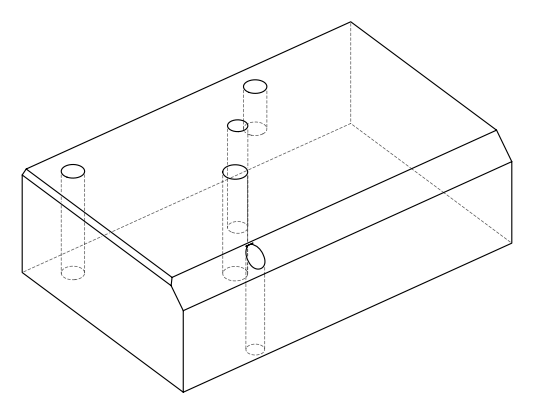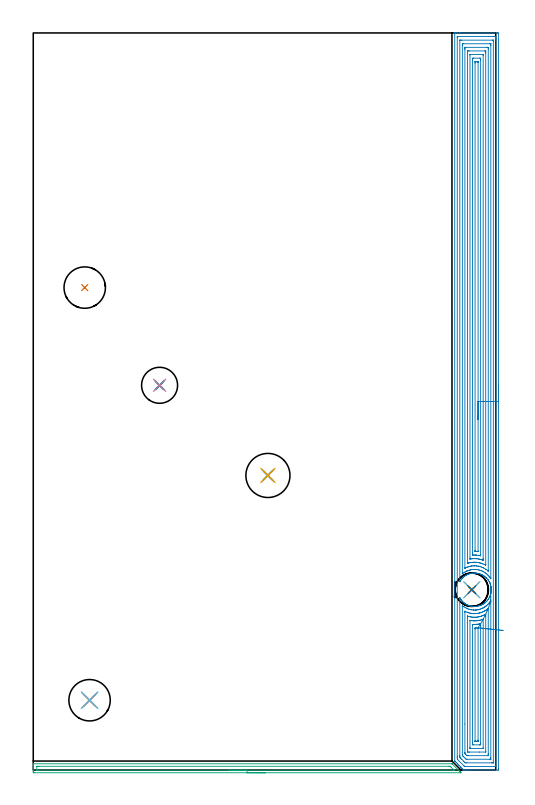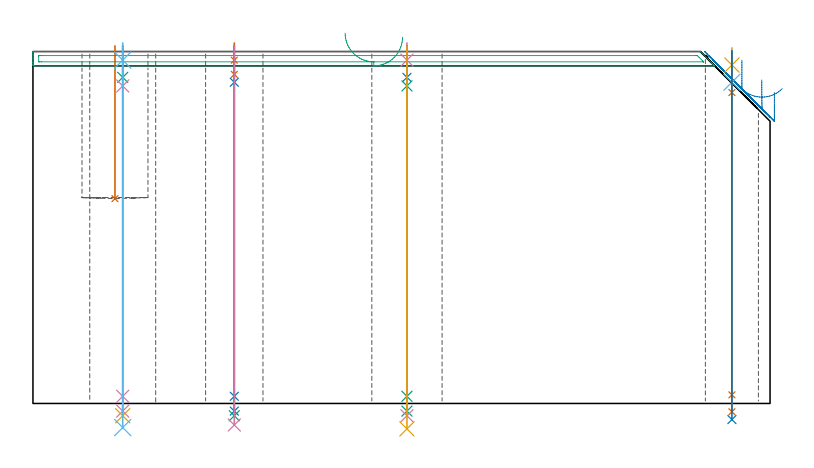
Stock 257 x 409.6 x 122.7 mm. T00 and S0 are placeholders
(PLAN: 22 operations, 17 tool changes, 39.9 min)
(1 INDEXABLE_INSERT_DRILL_BLIND_HOLE_FROM_SOLID | STEP1POCKET | NXT0302_017 | 0.21 min | 21177 mm3)
(2 AREA_MILL | FG_CHAMFER_SURFACE | UGT0205_001 | 29.41 min | 120744 mm3)
(3 AREA_MILL_1 | FG_CHAMFER_SURFACE_1 | UGT0205_001 | 3.95 min | 2937 mm3)
(4 SPOT_DRILL | STEP1HOLE | NXT0321_9005460120000 | 0.05 min | 177 mm3)
(5 SPOT_DRILL_1 | STEP1HOLE_1 | NXT0321_9005460120000 | 0.05 min | 15 mm3)
(6 SPOT_DRILL_2 | STEP1HOLE_2 | NXT0321_9005460120000 | 0.05 min | 181 mm3)
(7 SPOT_DRILL_3 | STEP1HOLE_3 | NXT0321_9005460120000 | 0.05 min | 189 mm3)
(8 DRILL_BLIND_HOLE_INTO_CENTER | STEP1HOLE | NXT0301_125 | 0.05 min | 168 mm3)
(9 GUN_DRILL_THROUGH_HOLE | STEP1HOLE | UGT0307_001 | 0.55 min | 2210 mm3)
(10 SPADE_DRILL_TO_ENLARGE_THROUGH_HOLE | STEP1HOLE | UGT0306_003 | 0.52 min | 12440 mm3)
(11 DRILL_TO_ENLARGE_THROUGH_HOLE | STEP1HOLE | UGT0301_058 | 0.54 min | 42781 mm3)
(12 DRILL_BLIND_HOLE_INTO_CENTER_1 | STEP1HOLE_1 | NXT0301_125 | 0.05 min | 50 mm3)
(13 GUN_DRILL_THROUGH_HOLE_1 | STEP1HOLE_1 | UGT0307_002 | 0.58 min | 3112 mm3)
(14 SPADE_DRILL_TO_ENLARGE_THROUGH_HOLE_1 | STEP1HOLE_1 | UGT0306_009 | 0.52 min | 26983 mm3)
(15 DRILL_BLIND_HOLE_INTO_CENTER_2 | STEP1HOLE_2 | NXT0301_125 | 0.05 min | 170 mm3)
(16 GUN_DRILL_THROUGH_HOLE_2 | STEP1HOLE_2 | UGT0307_001 | 0.55 min | 2204 mm3)
(17 SPADE_DRILL_TO_ENLARGE_THROUGH_HOLE_2 | STEP1HOLE_2 | UGT0306_003 | 0.52 min | 12460 mm3)
(18 DRILL_TO_ENLARGE_THROUGH_HOLE_1 | STEP1HOLE_2 | UGT0301_055 | 0.53 min | 35906 mm3)
(19 DRILL_BLIND_HOLE_INTO_CENTER_3 | STEP1HOLE_3 | NXT0301_024 | 0.04 min | 110 mm3)
(20 GUN_DRILL_THROUGH_HOLE_3 | STEP1HOLE_3 | UGT0307_001 | 0.55 min | 2221 mm3)
(21 SPADE_DRILL_TO_ENLARGE_THROUGH_HOLE_3 | STEP1HOLE_3 | UGT0306_003 | 0.52 min | 12501 mm3)
(22 DRILL_TO_ENLARGE_THROUGH_HOLE_2 | STEP1HOLE_3 | UGT0301_007 | 0.53 min | 23482 mm3)
(TOOL NXT0302_017 | Index. Insert Drill 23mm [880-D2300L25-05] | D23 PA176 FL115 Z2)
(TOOL UGT0205_001 | Chamfer Mill 20 x 3 x 45 deg. | D20 FL50 Z2)
(TOOL NXT0321_9005460120000 | NC Spot Drill, 142deg, 12mm, Carbide, Uncoated | D12 PA142 FL30 Z2)
(TOOL NXT0301_125 | Carbide Drill 6mm [861.1-0600-018A1-GP GC34] | D6 PA150 FL18.7 Z2)
(TOOL UGT0307_001 | Gun Drill 5 mm | D5 PA130 FL24 Z1)
(TOOL UGT0306_003 | Spade Drill 12.5mm | D12.5 PA132 FL10 Z2)
(TOOL UGT0301_058 | Twist Drill 24.5 mm | D24.5 PA118 FL160 Z2)
(TOOL UGT0307_002 | Gun Drill 6 mm | D6 PA130 FL24 Z1)
(TOOL UGT0306_009 | Spade Drill 18.5mm | D18.5 PA132 FL10 Z2)
(TOOL UGT0301_055 | Twist Drill 23 mm | D23 PA118 FL155 Z2)
(TOOL NXT0301_024 | Carbide Drill 5.3mm [860.1-0530-027A1-MM 2214] | D5.3 PA140 FL44 Z2)
(TOOL UGT0301_007 | Twist Drill 20 mm | D20 PA118 FL140 Z2)
(OP 1 INDEXABLE_INSERT_DRILL_BLIND_HOLE_FROM_SOLID)
G17 G21 G94 G90
T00 M6
G54
G17 G0 G90 X28.6 Y268.1 S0 M3
G43 Z132.7 H1
G94 G81 G98 Z71.4 F250. R124.7
G80
M5
M2
(OP 2 AREA_MILL)
G17 G21 G94 G90
T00 M6
G54
G17 G0 G90 X258.5 Y214.8 S1061 M3
G43 Z132.7 H0
Z108.4
G94 G1 Y214.762 Z107.528 F250.
Y214.648 Z106.664
Y214.459 Z105.812
Y214.197 Z104.98
Y213.863 Z104.174
Y213.46 Z103.4
Y212.992 Z102.664
Y212.46 Z101.972
Y211.871 Z101.329
Y211.228 Z100.74
Y210.536 Z100.209
Y209.8 Z99.74
Y209.026 Z99.337
Y208.22 Z99.003
Y207.388 Z98.741
Y206.537 Z98.552
Y205.672 Z98.438
Y204.8 Z98.4
Y0.621
X258.496 Y0.302 Z98.402
X258.492 Y0.01 Z98.406
X258.196 Y0. Z98.702
X242.789 Z114.106
X241.355 Z115.541
X241.008 Z115.888
X240.314 Z116.586
X239.53 Z117.37
X239.227 Y0.005 Z117.672
X239.206 Y0.006 Z117.693
X239.178 Y0.025 Z117.72
X239.067 Y0.132 Z117.832
X238.502 Y0.698 Z118.398
X238.337 Y0.861 Z118.56
X238.28 Y0.919 Z118.618
X237.621 Y1.579 Z119.279
X237.447 Y1.752 Z119.45
X237.387 Y1.812 Z119.511
X236.741 Y2.459 Z120.159
X236.556 Y2.642 Z120.34
X235.86 Y3.34 Z121.04
X235.666 Y3.532 Z121.23
X235.005 Y4.195 Z121.895
X234.311 Y4.888 Z122.587
X234.225 Y4.977 Z122.67
X234.204 Y5.005 Z122.689
X234.2 Y5.089 Z122.7
Y409.426
X234.203 Y409.59 Z122.688
X234.249 Y409.592 Z122.643
X234.649 Y409.6 Z122.25
X234.972 Z121.928
X235.666 Z121.229
X236.904 Z119.993
X237.447 Z119.448
X238.065 Z118.83
X257.924 Z98.973
X258.198 Y409.598 Z98.699
X258.492 Y409.59 Z98.406
X258.499 Y409.295 Z98.399
X258.5 Y204.8 Z98.4
X257.086 Z99.814
X257.085 Y2.304 Z99.815
X257.083 Y2.2 Z99.817
X257.078 Y2.01 Z99.822
X257.034 Y2.008 Z99.866
X256.549 Y2.001 Z100.351
X240.524 Y2. Z116.376
X240.118 Y2.003 Z116.782
X239.711 Y2.008 Z117.189
X239.659 Y2.01 Z117.241
X239.629 Y2.033 Z117.271
X239.573 Y2.083 Z117.327
X239.462 Y2.19 Z117.438
X239.242 Y2.408 Z117.658
X235.666 Y5.985 Z121.234
X235.618 Y6.876 Z121.282
X235.616 Y6.926 Z121.284
X235.614 Y7.769 Z121.286
X235.615 Y407.296 Z121.285
X235.617 Y407.4 Z121.283
X235.622 Y407.59 Z121.278
X235.666 Y407.592 Z121.234
X236.151 Y407.599 Z120.749
X256.144 Z100.756
X256.63 Y407.597 Z100.27
X257.034 Y407.59 Z99.866
X257.079 Y407.192 Z99.821
X257.082 Y407.144 Z99.818
X257.086 Y406.298 Z99.814
Y406.246
Y204.8
X255.671 Z101.229
Y4.195
X255.67 Y4.09 Z101.23
X255.667 Y4.039 Z101.233
X255.665 Y4.019 Z101.235
X255.641 Y4.01 Z101.259
X255.445 Y4.002 Z101.455
X255.253 Y4.001 Z101.647
X254.557 Y4. Z102.343
X241.008 Z115.892
X240.308 Y4.004 Z116.592
X240.118 Y4.01 Z116.782
X239.916 Y4.195 Z116.984
X239.227 Y4.873 Z117.673
X238.117 Y5.982 Z118.783
X237.447 Y6.655 Z119.453
X237.231 Y6.876 Z119.669
X237.035 Y7.091 Z119.865
X237.032 Y7.292 Z119.868
X237.03 Y7.769 Z119.87
X237.029 Y8.189 Z119.871
Y95.373
X237.034 Y95.71 Z119.866
X237.035 Y95.741 Z119.865
X237.048 Y95.721 Z119.852
X237.246 Y95.389 Z119.654
X237.495 Y95.004 Z119.405
X237.757 Y94.628 Z119.143
X237.858 Y94.496 Z119.042
X238.243 Y94.044 Z118.657
X238.646 Y93.603 Z118.254
X239.082 Y93.209 Z117.818
X239.53 Y92.833 Z117.37
X239.692 Y92.71 Z117.208
X240.051 Y92.464 Z116.849
X240.417 Y92.232 Z116.483
X240.795 Y92.017 Z116.105
X241.18 Y91.817 Z115.72
X241.304 Y91.76 Z115.596
X241.744 Y91.574 Z115.156
X242.19 Y91.408 Z114.71
X242.632 Y91.268 Z114.268
X243.077 Y91.152 Z113.823
X243.519 Y91.059 Z113.381
X243.963 Y90.991 Z112.937
X244.577 Y90.923 Z112.323
X244.85 Y90.908 Z112.05
X245.293 Y90.907 Z111.607
X245.737 Y90.919 Z111.163
X245.823 Y90.923 Z111.077
X246.623 Y91.022 Z110.277
X247.068 Y91.097 Z109.832
X247.51 Y91.2 Z109.39
X247.955 Y91.326 Z108.945
X248.396 Y91.475 Z108.504
X248.811 Y91.638 Z108.089
X249.221 Y91.817 Z107.679
X249.283 Y91.847 Z107.617
X249.73 Y92.086 Z107.169
X250.081 Y92.296 Z106.819
X250.17 Y92.349 Z106.73
X250.705 Y92.71 Z106.192
X250.802 Y92.786 Z106.094
X251.022 Y92.956 Z105.878
X251.056 Y92.983 Z105.843
X251.408 Y93.286 Z105.489
X251.692 Y93.547 Z105.208
X251.752 Y93.603 Z105.148
X251.943 Y93.801 Z104.957
X252.247 Y94.144 Z104.652
X252.538 Y94.496 Z104.359
X252.828 Y94.891 Z104.068
X252.924 Y95.041 Z103.971
X253.15 Y95.389 Z103.747
X253.4 Y95.833 Z103.498
X253.63 Y96.282 Z103.269
X253.656 Y96.338 Z103.243
X253.716 Y96.466 Z103.183
X253.858 Y96.819 Z103.04
X253.969 Y97.126 Z102.927
X253.987 Y97.175 Z102.909
X254.065 Y97.421 Z102.833
X254.111 Y97.572 Z102.784
X254.127 Y97.621 Z102.77
X254.14 Y97.67 Z102.757
X254.212 Y97.939 Z102.686
X254.232 Y98.019 Z102.663
X254.245 Y98.069 Z102.651
X254.339 Y98.514 Z102.559
X254.394 Y98.864 Z102.503
X254.401 Y98.913 Z102.494
X254.41 Y98.962 Z102.487
X254.437 Y99.209 Z102.46
X254.459 Y99.408 Z102.438
X254.485 Y99.855 Z102.408
X254.484 Y99.968 Z102.404
X254.487 Y100.018 Z102.405
X254.49 Y100.223 Z102.402
Y100.32 Z102.404
X254.483 Y100.453 Z102.405
X254.478 Y100.683 Z102.419
X254.476 Y100.748 Z102.421
X254.438 Y101.195 Z102.459
X254.384 Y101.594 Z102.51
X254.379 Y101.641 Z102.518
X254.369 Y101.699 Z102.53
X254.363 Y101.733 Z102.536
X254.327 Y101.925 Z102.57
X254.297 Y102.089 Z102.6
X254.202 Y102.487 Z102.691
X254.192 Y102.534 Z102.703
X254.148 Y102.695 Z102.751
X254.14 Y102.722 Z102.759
X254.077 Y102.934 Z102.818
X254.064 Y102.983 Z102.832
X253.956 Y103.304 Z102.943
X253.914 Y103.427 Z102.985
X253.716 Y103.931 Z103.183
X253.552 Y104.274 Z103.344
X253.531 Y104.321 Z103.366
X253.29 Y104.771 Z103.61
X253.027 Y105.213 Z103.872
X252.936 Y105.351 Z103.964
X252.829 Y105.513 Z104.069
X252.753 Y105.615 Z104.143
X252.618 Y105.802 Z104.282
X252.609 Y105.814 Z104.29
X252.377 Y106.107 Z104.52
X251.942 Y106.598 Z104.956
X251.794 Y106.751 Z105.104
X251.743 Y106.803 Z105.154
X251.538 Y107. Z105.359
X251.056 Y107.416 Z105.843
X250.743 Y107.661 Z106.157
X250.422 Y107.893 Z106.477
X250.356 Y107.935 Z106.541
X250.169 Y108.055 Z106.729
X250.124 Y108.082 Z106.775
X249.911 Y108.207 Z106.986
X249.762 Y108.295 Z107.138
X249.731 Y108.314 Z107.169
X249.283 Y108.551 Z107.617
X249.026 Y108.673 Z107.874
X248.766 Y108.786 Z108.134
X248.396 Y108.926 Z108.504
X247.955 Y109.074 Z108.945
X247.51 Y109.2 Z109.39
X247.068 Y109.303 Z109.832
X246.623 Y109.383 Z110.277
X246.181 Y109.441 Z110.719
X245.737 Y109.477 Z111.163
X245.293 Y109.493 Z111.607
X244.85 Y109.487 Z112.05
X244.406 Y109.46 Z112.494
X243.963 Y109.411 Z112.937
X243.519 Y109.341 Z113.381
X243.077 Y109.248 Z113.823
X242.632 Y109.132 Z114.268
X242.19 Y108.991 Z114.71
X241.635 Y108.786 Z115.265
X241.304 Y108.637 Z115.596
X240.857 Y108.414 Z116.043
X240.417 Y108.167 Z116.483
X239.979 Y107.893 Z116.921
X239.53 Y107.564 Z117.37
X239.191 Y107.289 Z117.709
X238.86 Y107. Z118.04
X238.644 Y106.791 Z118.256
X238.326 Y106.455 Z118.574
X238.021 Y106.107 Z118.879
X237.757 Y105.768 Z119.143
X237.375 Y105.214 Z119.525
X237.114 Y104.778 Z119.786
X237.049 Y104.673 Z119.851
X237.035 Y104.652 Z119.865
X237.033 Y104.69 Z119.867
X237.03 Y104.837 Z119.87
X237.028 Y105.168 Z119.872
X237.029 Y405.405 Z119.871
X237.03 Y405.51 Z119.87
X237.033 Y405.561 Z119.867
X237.035 Y405.581 Z119.865
X237.059 Y405.59 Z119.841
X237.255 Y405.598 Z119.645
X237.447 Y405.599 Z119.453
X238.143 Y405.6 Z118.757
X255.253 Y405.599 Z101.647
X255.448 Y405.596 Z101.452
X255.577 Y405.591 Z101.323
X255.665 Y405.586 Z101.235
X255.667 Y405.544 Z101.233
X255.669 Y405.405 Z101.231
X255.671 Y404.986 Z101.229
Y204.8
X254.257 Z102.643
Y106.955
X254.252 Y106.348 Z102.648
X254.251 Y106.292 Z102.649
X254.21 Y106.347 Z102.69
X254.103 Y106.508 Z102.797
X253.967 Y106.709 Z102.933
X253.8 Y106.955 Z103.1
X253.473 Y107.392 Z103.427
X253.091 Y107.848 Z103.809
X252.582 Y108.402 Z104.318
X252.223 Y108.742 Z104.677
X251.692 Y109.193 Z105.208
X251.105 Y109.636 Z105.795
X250.802 Y109.835 Z106.098
X250.292 Y110.148 Z106.608
X249.911 Y110.345 Z106.989
X249.55 Y110.529 Z107.35
X249.021 Y110.75 Z107.879
X248.665 Y110.886 Z108.235
X248.131 Y111.054 Z108.769
X247.419 Y111.243 Z109.481
X247.24 Y111.278 Z109.66
X246.384 Y111.423 Z110.516
X246.345 Y111.428 Z110.555
X245.46 Y111.484 Z111.44
X245.396 Y111.487 Z111.504
X244.569 Y111.469 Z112.331
X244.525 Y111.467 Z112.375
X244.016 Y111.423 Z112.884
X243.718 Y111.383 Z113.182
X243.679 Y111.377 Z113.221
X242.971 Y111.24 Z113.929
X242.789 Y111.197 Z114.111
X242.265 Y111.055 Z114.635
X241.898 Y110.938 Z115.002
X241.599 Y110.83 Z115.301
X241.008 Y110.6 Z115.892
X240.958 Y110.579 Z115.942
X240.848 Y110.529 Z116.052
X240.367 Y110.279 Z116.533
X240.118 Y110.141 Z116.782
X239.799 Y109.956 Z117.101
X239.285 Y109.636 Z117.615
X238.45 Y109.023 Z118.45
X238.444 Y109.528 Z118.456
X238.443 Y109.636 Z118.457
Y402.724
X238.445 Y403.51 Z118.455
X238.447 Y403.563 Z118.453
X238.449 Y403.585 Z118.451
X238.465 Y403.59 Z118.435
X238.573 Y403.594 Z118.327
X238.791 Y403.598 Z118.109
X239.227 Y403.6 Z117.673
X253.473 Z103.427
X253.916 Y403.598 Z102.984
X254.129 Y403.595 Z102.771
X254.234 Y403.59 Z102.666
X254.251 Y403.587 Z102.649
X254.253 Y403.57 Z102.647
X254.255 Y403.531 Z102.645
X254.257 Y402.83 Z102.643
Y402.724
Y204.8
X252.843 Z104.057
Y110.899
X252.842 Y110.725 Z104.058
X252.839 Y110.586 Z104.061
X252.838 Y110.572 Z104.062
X252.837 Y110.571 Z104.063
X252.819 Y110.583 Z104.081
X251.751 Y111.423 Z105.149
X251.692 Y111.463 Z105.208
X251.57 Y111.545 Z105.33
X250.802 Y112.005 Z106.098
X250.221 Y112.316 Z106.679
X249.911 Y112.46 Z106.989
X249.652 Y112.576 Z107.248
X249.021 Y112.816 Z107.879
X248.286 Y113.054 Z108.614
X248.131 Y113.096 Z108.769
X247.69 Y113.21 Z109.21
X247.24 Y113.296 Z109.66
X247.136 Y113.315 Z109.764
X246.35 Y113.42 Z110.55
X246.12 Y113.441 Z110.78
X245.46 Y113.478 Z111.44
X245.191 Y113.48 Z111.709
X244.569 Y113.462 Z112.331
X244.332 Y113.448 Z112.568
X243.679 Y113.38 Z113.221
X243.529 Y113.361 Z113.371
X242.789 Y113.231 Z114.111
X242.771 Y113.227 Z114.129
X242.69 Y113.21 Z114.21
X242.066 Y113.041 Z114.834
X241.898 Y112.989 Z115.002
X241.396 Y112.82 Z115.504
X241.008 Y112.672 Z115.892
X240.755 Y112.57 Z116.145
X240.178 Y112.316 Z116.722
X240.058 Y112.26 Z116.842
X239.863 Y112.173 Z117.037
X239.861 Y112.229 Z117.039
X239.859 Y112.316 Z117.041
X239.857 Y112.578 Z117.043
Y400.305
X239.858 Y400.937 Z117.042
X239.86 Y401.196 Z117.04
X239.864 Y401.46 Z117.036
X239.876 Y401.59 Z117.024
X239.953 Y401.594 Z116.947
X240.118 Y401.597 Z116.782
X240.348 Y401.6 Z116.552
X251.922 Z104.978
X252.582 Y401.597 Z104.318
X252.819 Y401.593 Z104.081
X252.837 Y401.582 Z104.063
X252.839 Y401.573 Z104.061
X252.842 Y400.937 Z104.058
X252.843 Y400.675 Z104.057
Y204.8
X251.429 Z105.471
X251.428 Y114.368 Z105.472
X251.427 Y114.103 Z105.473
X251.424 Y113.877 Z105.476
X251.422 Y113.834 Z105.478
X251.357 Y113.863 Z105.543
X251.282 Y113.899 Z105.618
X250.71 Y114.195 Z106.19
X249.911 Y114.543 Z106.989
X249.586 Y114.67 Z107.314
X249.021 Y114.865 Z107.879
X248.628 Y114.997 Z108.272
X248.131 Y115.127 Z108.769
X247.958 Y115.17 Z108.942
X247.24 Y115.302 Z109.66
X246.88 Y115.359 Z110.02
X246.35 Y115.422 Z110.55
X245.916 Y115.455 Z110.984
X245.46 Y115.478 Z111.44
X244.983 Y115.475 Z111.917
X244.569 Y115.462 Z112.331
X244.136 Y115.432 Z112.764
X243.679 Y115.383 Z113.221
X243.338 Y115.339 Z113.562
X242.789 Y115.242 Z114.111
X242.585 Y115.201 Z114.315
X241.898 Y115.037 Z115.002
X241.867 Y115.029 Z115.033
X241.75 Y114.997 Z115.15
X241.538 Y114.932 Z115.362
X241.5 Y114.921 Z115.4
X241.352 Y114.878 Z115.548
X241.277 Y114.857 Z115.623
X241.275 Y114.879 Z115.625
X241.273 Y114.929 Z115.627
X241.272 Y114.997 Z115.628
X241.271 Y115.422 Z115.629
Y399.15
X241.272 Y399.465 Z115.628
X241.274 Y399.543 Z115.626
X241.277 Y399.58 Z115.623
X241.279 Y399.59 Z115.621
X241.301 Y399.592 Z115.599
X241.451 Y399.598 Z115.449
X241.898 Y399.6 Z115.002
X242.34 Z114.56
X250.802 Y399.599 Z106.098
X251.247 Y399.597 Z105.653
X251.397 Y399.59 Z105.503
X251.422 Y399.581 Z105.478
X251.424 Y399.53 Z105.476
X251.427 Y399.416 Z105.473
X251.428 Y399.15 Z105.472
X251.429 Y398.52 Z105.471
Y204.8
X250.015 Z106.885
Y117.574
X250.011 Y116.784 Z106.889
X250.008 Y116.687 Z106.892
X250.001 Y116.603 Z106.899
X249.911 Y116.632 Z106.989
X249.453 Y116.784 Z107.447
X249.021 Y116.918 Z107.879
X248.829 Y116.976 Z108.071
X248.131 Y117.15 Z108.769
X247.674 Y117.242 Z109.226
X247.24 Y117.312 Z109.66
X246.628 Y117.399 Z110.272
X246.35 Y117.424 Z110.55
X245.664 Y117.473 Z111.236
X245.46 Y117.478 Z111.44
X244.774 Y117.472 Z112.126
X244.569 Y117.462 Z112.331
X243.937 Y117.419 Z112.963
X243.679 Y117.39 Z113.221
X243.144 Y117.321 Z113.756
X242.789 Y117.267 Z114.111
X242.728 Y117.26 Z114.172
X242.696 Y117.257 Z114.204
X242.692 Y117.367 Z114.208
X242.687 Y117.574 Z114.213
X242.686 Y117.678 Z114.214
X242.685 Y117.781 Z114.215
X242.686 Y397.363 Z114.214
X242.687 Y397.465 Z114.213
X242.69 Y397.569 Z114.21
X242.692 Y397.591 Z114.208
X242.701 Y397.594 Z114.199
X242.73 Y397.597 Z114.17
X242.789 Y397.599 Z114.111
X249.676 Z107.224
X249.911 Y397.594 Z106.989
X249.989 Y397.59 Z106.911
X250.008 Y397.583 Z106.892
X250.011 Y397.535 Z106.889
X250.013 Y397.466 Z106.887
X250.014 Y397.363 Z106.886
X250.015 Y397.259 Z106.885
Y204.8
X248.6 Z108.3
Y119.465
X248.598 Y119.229 Z108.302
X248.596 Y119.112 Z108.304
X248.594 Y119.091 Z108.306
X248.569 Y119.09 Z108.331
X248.494 Y119.1 Z108.406
X248.131 Y119.169 Z108.769
X247.398 Y119.306 Z109.502
X247.24 Y119.327 Z109.66
X246.381 Y119.433 Z110.519
X246.35 Y119.436 Z110.55
X245.898 Y119.465 Z111.002
X245.46 Y119.486 Z111.44
X245.437 Y119.487 Z111.463
X244.562 Y119.472 Z112.338
X244.434 Y119.465 Z112.466
X244.271 Y119.463 Z112.629
X244.107 Y119.465 Z112.793
X244.104 Y119.619 Z112.796
X244.101 Y119.935 Z112.799
X244.1 Y120.358 Z112.8
Y120.83
Y394.26
Y394.682
X244.103 Y395.15 Z112.797
X244.107 Y395.576 Z112.793
X244.546 Y395.599 Z112.354
X244.569 Z112.331
X248.131 Z108.769
X248.593 Y395.576 Z108.307
X248.598 Y395.107 Z108.302
X248.6 Y394.682 Z108.3
Y394.211
Y204.8
X247.186 Z109.714
Y121.726
X247.184 Y121.516 Z109.716
X247.182 Y121.412 Z109.718
X247.18 Y121.367 Z109.72
X247.134 Y121.359 Z109.766
X246.35 Y121.431 Z110.55
X246.154 Y121.448 Z110.746
X245.624 Y121.482 Z111.276
X245.57 Y121.488 Z111.33
X245.532 Y121.495 Z111.368
X245.52 Y121.501 Z111.38
X245.519 Y121.519 Z111.381
X245.516 Y121.709 Z111.384
X245.514 Y122.091 Z111.386
Y122.145
Y392.895
X245.515 Y393.315 Z111.385
X245.518 Y393.524 Z111.382
X245.521 Y393.575 Z111.379
X245.523 Y393.59 Z111.377
X245.548 Y393.593 Z111.352
X245.649 Y393.598 Z111.251
X246.35 Y393.6 Z110.55
X246.538 Z110.362
X247.101 Y393.594 Z109.799
X247.167 Y393.59 Z109.733
X247.18 Y393.587 Z109.72
X247.182 Y393.57 Z109.718
X247.184 Y393.523 Z109.716
X247.186 Y393.332 Z109.714
Y204.8
Y203.928 Z109.752
Y203.064 Z109.866
Y202.212 Z110.054
Y201.38 Z110.317
Y200.574 Z110.651
Y199.8 Z111.053
Y199.064 Z111.522
Y198.372 Z112.053
Y197.729 Z112.643
Y197.14 Z113.286
Y196.609 Z113.978
Y196.14 Z114.714
Y195.737 Z115.488
Y195.403 Z116.294
Y195.141 Z117.126
Y194.952 Z117.977
Y194.838 Z118.842
Y194.8 Z119.714
G0 Z132.7
X254.115 Y103.916
Z112.786
G1 Y103.89 Z111.914
X254.116 Y103.788 Z111.048
X254.119 Y103.611 Z110.194
X254.122 Y103.36 Z109.358
X254.127 Y103.038 Z108.548
X254.132 Y102.646 Z107.768
X254.138 Y102.187 Z107.026
X254.146 Y101.666 Z106.327
X254.154 Y101.085 Z105.676
X254.162 Y100.45 Z105.077
X254.172 Y99.766 Z104.537
X254.182 Y99.036 Z104.058
X254.192 Y98.268 Z103.645
X254.204 Y97.467 Z103.3
X254.215 Y96.639 Z103.026
X254.227 Y95.79 Z102.825
X254.239 Y94.927 Z102.699
X254.251 Y94.056 Z102.649
X254.256 Y93.659 Z102.644
X254.257 Y93.551 Z102.643
Y6.876
X254.255 Y6.09 Z102.645
X254.253 Y6.037 Z102.647
X254.251 Y6.015 Z102.649
X254.235 Y6.01 Z102.665
X254.127 Y6.006 Z102.773
X253.909 Y6.002 Z102.991
X253.473 Y6. Z103.427
X240.99 Z115.91
X240.556 Y6.01 Z116.344
X240.118 Y6.438 Z116.782
X239.674 Y6.876 Z117.226
X239.227 Y7.321 Z117.673
X238.78 Y7.769 Z118.12
X238.631 Y7.923 Z118.269
X238.513 Y8.048 Z118.387
X238.45 Y8.119 Z118.45
X238.443 Y8.663 Z118.457
Y90.871
X238.447 Y91.213 Z118.453
X238.45 Y91.381 Z118.45
X238.455 Y91.399 Z118.445
X238.496 Y91.37 Z118.404
X238.56 Y91.321 Z118.34
X239.137 Y90.871 Z117.763
X239.227 Y90.807 Z117.673
X239.429 Y90.668 Z117.471
X240.118 Y90.257 Z116.782
X240.63 Y89.977 Z116.27
X241.008 Y89.806 Z115.892
X241.31 Y89.674 Z115.59
X241.898 Y89.461 Z115.002
X242.637 Y89.236 Z114.263
X242.789 Y89.2 Z114.111
X243.302 Y89.084 Z113.598
X243.679 Y89.033 Z113.221
X244.425 Y88.939 Z112.475
X244.569 Y88.927 Z112.331
X244.734 Y88.918 Z112.166
X245.46 Z111.44
X245.622 Y88.92 Z111.278
X245.978 Y88.945 Z110.922
X246.35 Y88.983 Z110.55
X246.44 Y88.993 Z110.46
X247.071 Y89.084 Z109.829
X247.215 Y89.109 Z109.685
X247.24 Y89.114 Z109.66
X247.928 Y89.287 Z108.972
X248.131 Y89.346 Z108.769
X248.607 Y89.5 Z108.293
X249.021 Y89.655 Z107.879
X249.251 Y89.747 Z107.649
X249.782 Y89.977 Z107.118
X249.867 Y90.022 Z107.033
X249.911 Y90.047 Z106.989
X250.434 Y90.346 Z106.466
X250.802 Y90.57 Z106.098
X250.985 Y90.687 Z105.915
X251.258 Y90.871 Z105.642
X251.506 Y91.058 Z105.394
X251.692 Y91.206 Z105.208
X251.995 Y91.46 Z104.905
X252.34 Y91.764 Z104.56
X252.582 Y91.996 Z104.318
X252.902 Y92.337 Z103.998
X253.189 Y92.658 Z103.711
X253.318 Y92.813 Z103.582
X253.473 Y93.006 Z103.427
X253.705 Y93.318 Z103.195
X253.875 Y93.551 Z103.025
X253.975 Y93.695 Z102.925
X254.076 Y93.84 Z102.824
X254.251 Y94.056 Z102.649
X252.836 Y89.822 Z104.064
X252.838 Y89.817 Z104.062
X252.842 Y89.783 Z104.058
X252.843 Y89.76 Z104.057
Y89.715
Y9.295
X252.842 Y8.663 Z104.058
X252.84 Y8.404 Z104.06
X252.836 Y8.14 Z104.064
X252.824 Y8.01 Z104.076
X252.747 Y8.006 Z104.153
X252.582 Y8.003 Z104.318
X252.352 Y8. Z104.548
X241.898 Y8.001 Z115.002
X241.667 Z115.233
X241.008 Y8.01 Z115.892
X240.338 Y8.663 Z116.562
X240.118 Y8.883 Z116.782
X239.952 Y9.054 Z116.948
X239.872 Y9.139 Z117.028
X239.864 Y9.295 Z117.036
X239.86 Y9.557 Z117.04
X239.858 Y9.817 Z117.042
X239.857 Y25.585 Z117.043
Y87.558
X239.859 Y88.19 Z117.041
X239.861 Y88.223 Z117.039
X239.862 Y88.231 Z117.038
X239.872 Y88.229 Z117.028
X239.962 Y88.19 Z116.938
X240.118 Y88.112 Z116.782
X240.272 Y88.035 Z116.628
X241.008 Y87.724 Z115.892
X241.737 Y87.458 Z115.163
X241.898 Y87.409 Z115.002
X242.279 Y87.297 Z114.621
X242.789 Y87.176 Z114.111
X242.944 Y87.141 Z113.956
X243.679 Y87.026 Z113.221
X243.99 Y86.984 Z112.91
X244.569 Y86.931 Z112.331
X244.945 Y86.919 Z111.955
X245.46 Y86.921 Z111.44
X245.82 Y86.934 Z111.08
X246.35 Y86.983 Z110.55
X246.631 Y87.015 Z110.269
X247.24 Y87.106 Z109.66
X247.402 Y87.134 Z109.498
X248.122 Y87.297 Z108.778
X248.129 Y87.298 Z108.771
X248.807 Y87.511 Z108.093
X249.021 Y87.586 Z107.879
X249.458 Y87.751 Z107.442
X249.911 Y87.943 Z106.989
X250.082 Y88.019 Z106.818
X250.436 Y88.19 Z106.464
X250.671 Y88.321 Z106.229
X250.802 Y88.397 Z106.098
X251.23 Y88.654 Z105.67
X251.692 Y88.947 Z105.208
X251.774 Y89.001 Z105.126
X251.895 Y89.084 Z105.005
X252.284 Y89.383 Z104.616
X252.582 Y89.623 Z104.318
X252.776 Y89.782 Z104.124
X252.809 Y89.808 Z104.091
X252.829 Y89.821 Z104.071
X252.836 Y89.822 Z104.064
X251.422 Y86.569 Z105.478
X251.425 Y86.403 Z105.475
X251.427 Y86.22 Z105.473
X251.429 Y85.774 Z105.471
Y85.509
Y10.45
X251.428 Y10.135 Z105.472
X251.426 Y10.057 Z105.474
X251.423 Y10.02 Z105.477
X251.421 Y10.01 Z105.479
X251.399 Y10.008 Z105.501
X251.249 Y10.002 Z105.651
X247.91 Y10. Z108.99
X242.346 Y10.001 Z114.554
X241.898 Y10.005 Z115.002
X241.447 Y10.01 Z115.453
X241.363 Y10.093 Z115.537
X241.278 Y10.179 Z115.622
X241.276 Y10.45 Z115.624
X241.272 Y11.079 Z115.628
X241.271 Y84.616 Z115.629
X241.273 Y85.243 Z115.627
X241.277 Y85.509 Z115.623
X241.278 Y85.544 Z115.622
X241.315 Y85.539 Z115.585
X241.33 Y85.536 Z115.57
X241.412 Y85.509 Z115.488
X241.898 Y85.369 Z115.002
X242.092 Y85.315 Z114.808
X242.789 Y85.159 Z114.111
X243.213 Y85.084 Z113.687
X243.679 Y85.019 Z113.221
X244.231 Y84.956 Z112.669
X244.569 Y84.93 Z112.331
X245.159 Y84.918 Z111.741
X245.46 Y84.921 Z111.44
X246.019 Y84.948 Z110.881
X246.35 Y84.979 Z110.55
X246.824 Y85.033 Z110.076
X247.24 Y85.096 Z109.66
X247.595 Y85.154 Z109.305
X248.131 Y85.276 Z108.769
X248.317 Y85.322 Z108.583
X248.977 Y85.509 Z107.923
X249.011 Y85.52 Z107.889
X249.021 Y85.523 Z107.879
X249.664 Y85.758 Z107.236
X249.911 Y85.855 Z106.989
X250.294 Y86.019 Z106.606
X250.802 Y86.255 Z106.098
X250.901 Y86.303 Z105.999
X251.258 Y86.492 Z105.642
X251.422 Y86.569 Z105.478
X250.009 Y83.793 Z106.891
X250.011 Y83.783 Z106.889
X250.013 Y83.757 Z106.887
X250.014 Y83.722 Z106.886
X250.015 Y83.619 Z106.885
X250.014 Y12.237 Z106.886
X250.013 Y12.135 Z106.887
X250.01 Y12.031 Z106.89
X250.008 Y12.009 Z106.892
X249.999 Y12.006 Z106.901
X249.97 Y12.003 Z106.93
X249.911 Y12.001 Z106.989
X243.024 Z113.876
X242.789 Y12.006 Z114.111
X242.711 Y12.01 Z114.189
X242.692 Y12.017 Z114.208
X242.689 Y12.065 Z114.211
X242.687 Y12.134 Z114.213
X242.686 Y12.237 Z114.214
X242.685 Y12.341 Z114.215
X242.686 Y82.932 Z114.214
X242.688 Y83.036 Z114.212
X242.691 Y83.104 Z114.209
X242.695 Y83.141 Z114.205
X242.709 Z114.191
X242.789 Y83.132 Z114.111
X243.477 Y83.031 Z113.423
X243.679 Y83.009 Z113.221
X244.469 Y82.929 Z112.431
X244.569 Y82.926 Z112.331
X245.375 Y82.914 Z111.525
X245.46 Y82.917 Z111.44
X246.222 Y82.957 Z110.678
X246.35 Y82.97 Z110.55
X247.02 Y83.049 Z109.88
X247.24 Y83.083 Z109.66
X247.788 Y83.172 Z109.112
X248.131 Y83.25 Z108.769
X248.509 Y83.342 Z108.391
X249.021 Y83.485 Z107.879
X249.203 Y83.539 Z107.697
X249.762 Y83.722 Z107.138
X249.873 Y83.761 Z107.027
X249.911 Y83.772 Z106.989
X249.992 Y83.793 Z106.908
X250.009 Z106.891
X248.594 Y81.313 Z108.306
X248.596 Y81.199 Z108.304
X248.598 Y81.042 Z108.302
X248.6 Y80.57 Z108.3
Y80.148
Y15.34
Y14.918
X248.597 Y14.449 Z108.303
X248.593 Y14.024 Z108.307
X248.154 Y14.001 Z108.746
X248.131 Z108.769
X244.569 Z112.331
X244.107 Y14.024 Z112.793
X244.102 Y14.493 Z112.798
X244.1 Y14.918 Z112.8
Y15.389
Y80.619
X244.101 Y80.777 Z112.799
X244.104 Y80.902 Z112.796
X244.106 Y80.936 Z112.794
X244.119 Y80.945 Z112.781
X244.17 Y80.944 Z112.73
X244.569 Y80.93 Z112.331
X245.333 Y80.914 Z111.567
X245.46 Y80.915 Z111.44
X245.582 Y80.919 Z111.318
X246.35 Y80.964 Z110.55
X246.422 Y80.969 Z110.478
X247.055 Y81.042 Z109.845
X247.219 Y81.063 Z109.681
X247.24 Y81.066 Z109.66
X247.984 Y81.189 Z108.916
X248.131 Y81.217 Z108.769
X248.594 Y81.313 Z108.306
X247.18 Y79.038 Z109.72
X247.182 Y79.023 Z109.718
X247.184 Y78.978 Z109.716
X247.186 Y78.79 Z109.714
Y16.705
X247.185 Y16.285 Z109.715
X247.182 Y16.076 Z109.718
X247.179 Y16.025 Z109.721
X247.177 Y16.01 Z109.723
X247.152 Y16.007 Z109.748
X247.051 Y16.002 Z109.849
X246.35 Y16. Z110.55
X246.162 Z110.738
X245.599 Y16.006 Z111.301
X245.533 Y16.01 Z111.367
X245.52 Y16.013 Z111.38
X245.518 Y16.03 Z111.382
X245.516 Y16.076 Z111.384
X245.514 Y16.268 Z111.386
Y78.361
X245.517 Y78.78 Z111.383
X245.519 Y78.884 Z111.381
X245.52 Y78.902 Z111.38
X245.549 Y78.907 Z111.351
X245.611 Y78.914 Z111.289
X245.786 Y78.927 Z111.114
X246.35 Y78.967 Z110.55
X246.616 Y78.988 Z110.284
X247.111 Y79.037 Z109.789
X247.168 Y79.039 Z109.732
X247.18 Y79.038 Z109.72
X247.821 Y78.972 Z109.133
X248.511 Y78.9 Z108.603
X249.244 Y78.824 Z108.137
X250.015 Y78.744 Z107.736
X250.817 Y78.661 Z107.404
X251.646 Y78.575 Z107.144
X252.493 Y78.487 Z106.958
X253.354 Y78.398 Z106.846
X254.221 Y78.308 Z106.81
X255.088 Y78.218 Z106.851
X255.948 Y78.129 Z106.967
X256.794 Y78.041 Z107.158
X257.621 Y77.955 Z107.423
X258.422 Y77.872 Z107.759
X259.191 Y77.792 Z108.163
X259.921 Y77.717 Z108.634
X260.608 Y77.645 Z109.167
X261.246 Y77.579 Z109.758
G0 Z132.7
M5
M2
(OP 3 AREA_MILL_1)
G17 G21 G94 G90
T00 M6
G54
G17 G0 G90 X128.85 Y-1.5 S1061 M3
G43 Z132.7 H0
Z127.7
G94 G1 X128.812 Z126.828 F250.
X128.698 Z125.963
X128.509 Z125.112
X128.247 Z124.28
X127.913 Z123.474
X127.51 Z122.7
X127.042 Z121.964
X126.51 Z121.272
X125.921 Z120.629
X125.278 Z120.04
X124.586 Z119.508
X123.85 Z119.04
X123.076 Z118.637
X122.27 Z118.303
X121.438 Z118.041
X120.586 Z117.852
X119.722 Z117.738
X118.85 Z117.7
X0.605
X0.281 Y-1.497 Z117.701
X0.01 Y-1.493 Z117.703
X0. Y-1.18 Z118.015
Y-0.899 Z118.296
Y-0.308 Z118.887
Y1.126 Z120.322
Y2.308 Z121.503
Y3.273 Z122.472
X0.004 Y3.389 Z122.581
X0.01 Y3.498 Z122.688
X0.159 Y3.5 Z122.7
X232.633
X232.695 Y3.495 Z122.69
X232.726 Y3.472 Z122.668
X232.871 Y3.329 Z122.529
X236.51 Y-0.308 Z118.888
X236.649 Y-0.448 Z118.75
X236.802 Y-0.601 Z118.597
X236.946 Y-0.744 Z118.451
X237.095 Y-0.894 Z118.304
X237.228 Y-1.027 Z118.17
X237.383 Y-1.18 Z118.015
X237.541 Y-1.341 Z117.857
X237.689 Y-1.492 Z117.706
X237.641 Y-1.496 Z117.704
X237.541 Y-1.5 Z117.7
X118.85
Y-0.086 Z119.114
X3.055
X2.39 Y-0.084 Z119.116
X2.159 Y-0.082 Z119.118
X2.047 Y-0.079 Z119.121
X2.009 Y-0.069 Z119.131
X2.007 Y-0.048 Z119.152
X2.002 Y0.071 Z119.271
X2. Y1.817 Z121.017
X2.002 Y1.944 Z121.144
X2.007 Y2.045 Z121.245
X2.01 Y2.074 Z121.274
X2.02 Y2.079 Z121.279
X2.058 Y2.081 Z121.281
X2.39 Y2.085 Z121.285
X2.618
X3.282 Y2.086 Z121.286
X231.076 Y2.085 Z121.285
X231.408 Y2.084 Z121.284
X231.574 Y2.081 Z121.281
X231.652 Y2.079 Z121.279
X231.741 Y2. Z121.2
X232.313 Y1.436 Z120.636
X233.525 Y0.225 Z119.425
X233.793 Y-0.045 Z119.155
X233.822 Y-0.078 Z119.122
X233.824 Y-0.082 Z119.118
X233.823 Y-0.083 Z119.117
X233.801 Y-0.085 Z119.115
X233.709 Y-0.086 Z119.114
X233.525
X118.85
X117.978 Z119.152
X117.114 Z119.266
X116.262 Z119.455
X115.43 Z119.717
X114.624 Z120.051
X113.85 Z120.454
X113.114 Z120.923
X112.422 Z121.454
X111.779 Z122.043
X111.19 Z122.686
X110.658 Z123.378
X110.19 Z124.114
X109.787 Z124.888
X109.453 Z125.694
X109.191 Z126.526
X109.002 Z127.378
X108.888 Z128.243
X108.85 Z129.114
G0 Z132.7
M5
M2
(OP 4 SPOT_DRILL)
G17 G21 G94 G90
T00 M6
G54
G17 G0 G90 X130.4 Y163.7 S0 M3
G43 Z132.7 H0
G94 G81 G98 Z119.7 F250. R125.7
G80
M5
M2
(OP 5 SPOT_DRILL_1)
G17 G21 G94 G90
T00 M6
G54
G17 G0 G90 X243.7 Y100.2 S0 M3
G43 Z132.7 H0
G94 G81 G98 Z118. F250. R124.
G80
M5
M2
(OP 6 SPOT_DRILL_2)
G17 G21 G94 G90
T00 M6
G54
G17 G0 G90 X31.3 Y38.8 S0 M3
G43 Z132.7 H0
G94 G81 G98 Z119.7 F250. R125.7
G80
M5
M2
(OP 7 SPOT_DRILL_3)
G17 G21 G94 G90
T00 M6
G54
G17 G0 G90 X70.2 Y213.8 S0 M3
G43 Z132.7 H0
G94 G81 G98 Z119.7 F250. R125.7
G80
M5
M2
(OP 8 DRILL_BLIND_HOLE_INTO_CENTER)
G17 G21 G94 G90
T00 M6
G54
G17 G0 G90 X130.4 Y163.7 S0 M3
G43 Z132.7 H1
G94 G81 G98 Z113.7 F250. R124.7
G80
M5
M2
(OP 9 GUN_DRILL_THROUGH_HOLE)
G17 G21 G94 G90
T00 M6
G54
G17 G0 G90 X130.4 Y163.7 M8
G43 Z132.7 H0
Z120.25
S716 M3
G94 G1 Z110.704 F125. M26
G4 X.084
Z2.5 F250.
G4 X.084
Z-2.666 F125.
G4 X.084
M5
M9
G0 Z120.25
Z132.7
M2
(OP 10 SPADE_DRILL_TO_ENLARGE_THROUGH_HOLE)
G17 G21 G94 G90
T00 M6
G54
G17 G0 G90 X130.4 Y163.7 S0 M3
G43 Z132.7 H0
G94 G73 G98 Z-4.283 F250. Q11.544 R124.7
G80
M5
M2
(OP 11 DRILL_TO_ENLARGE_THROUGH_HOLE)
G17 G21 G94 G90
T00 M6
G54
G17 G0 G90 X130.4 Y163.7 S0 M3
G43 Z132.7 H0
G94 G73 G98 Z-8.861 F250. Q21.927 R124.7
G80
M5
M2
(OP 12 DRILL_BLIND_HOLE_INTO_CENTER_1)
G17 G21 G94 G90
T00 M6
G54
G17 G0 G90 X243.7 Y100.2 S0 M3
G43 Z132.7 H1
G94 G81 G98 Z112. F250. R123.
G80
M5
M2
(OP 13 GUN_DRILL_THROUGH_HOLE_1)
G17 G21 G94 G90
T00 M6
G54
G17 G0 G90 X243.7 Y100.2 M8
G43 Z132.7 H0
Z122.569
S716 M3
G94 G1 Z108.405 F125. M26
G4 X.084
Z3. F250.
G4 X.084
Z-2.899 F125.
G4 X.084
M5
M9
G0 Z122.569
Z132.7
M2
(OP 14 SPADE_DRILL_TO_ENLARGE_THROUGH_HOLE_1)
G17 G21 G94 G90
T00 M6
G54
G17 G0 G90 X243.7 Y100.2 S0 M3
G43 Z132.7 H0
G94 G73 G98 Z-5.618 F250. Q18.088 R123.
G80
M5
M2
(OP 15 DRILL_BLIND_HOLE_INTO_CENTER_2)
G17 G21 G94 G90
T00 M6
G54
G17 G0 G90 X31.3 Y38.8 S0 M3
G43 Z132.7 H1
G94 G81 G98 Z113.7 F250. R124.7
G80
M5
M2
(OP 16 GUN_DRILL_THROUGH_HOLE_2)
G17 G21 G94 G90
T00 M6
G54
G17 G0 G90 X31.3 Y38.8 M8
G43 Z132.7 H0
Z119.89
S716 M3
G94 G1 Z110.704 F125. M26
G4 X.084
Z2.5 F250.
G4 X.084
Z-2.666 F125.
G4 X.084
M5
M9
G0 Z119.89
Z132.7
M2
(OP 17 SPADE_DRILL_TO_ENLARGE_THROUGH_HOLE_2)
G17 G21 G94 G90
T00 M6
G54
G17 G0 G90 X31.3 Y38.8 S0 M3
G43 Z132.7 H0
G94 G73 G98 Z-4.283 F250. Q11.544 R124.7
G80
M5
M2
(OP 18 DRILL_TO_ENLARGE_THROUGH_HOLE_1)
G17 G21 G94 G90
T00 M6
G54
G17 G0 G90 X31.3 Y38.8 S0 M3
G43 Z132.7 H0
G94 G73 G98 Z-8.41 F250. Q21.852 R124.7
G80
M5
M2
(OP 19 DRILL_BLIND_HOLE_INTO_CENTER_3)
G17 G21 G94 G90
T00 M6
G54
G17 G0 G90 X70.2 Y213.8 S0 M3
G43 Z132.7 H1
G94 G81 G98 Z114.75 F250. R124.7
G80
M5
M2
(OP 20 GUN_DRILL_THROUGH_HOLE_3)
G17 G21 G94 G90
T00 M6
G54
G17 G0 G90 X70.2 Y213.8 M8
G43 Z132.7 H0
Z120.46
S716 M3
G94 G1 Z111.994 F125. M26
G4 X.084
Z2.5 F250.
G4 X.084
Z-2.666 F125.
G4 X.084
M5
M9
G0 Z120.46
Z132.7
M2
(OP 21 SPADE_DRILL_TO_ENLARGE_THROUGH_HOLE_3)
G17 G21 G94 G90
T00 M6
G54
G17 G0 G90 X70.2 Y213.8 S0 M3
G43 Z132.7 H0
G94 G73 G98 Z-4.283 F250. Q11.544 R124.7
G80
M5
M2
(OP 22 DRILL_TO_ENLARGE_THROUGH_HOLE_2)
G17 G21 G94 G90
T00 M6
G54
G17 G0 G90 X70.2 Y213.8 S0 M3
G43 Z132.7 H0
G94 G73 G98 Z-7.509 F250. Q18.601 R124.7
G80
M5
M2
